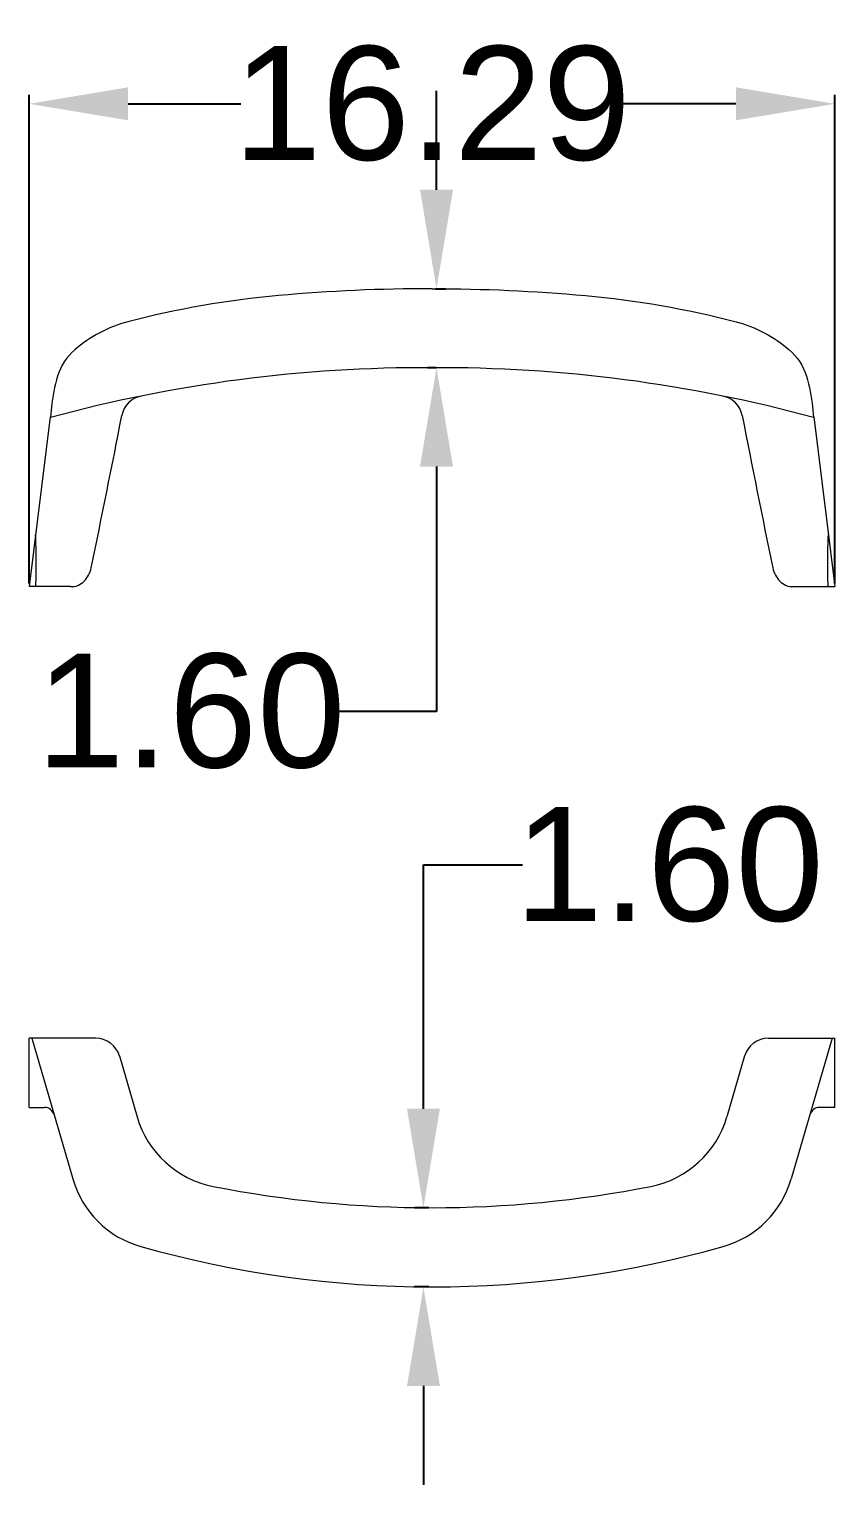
# Model space of a CAD drawing. Header units: inches. Extents: x 3613 to 8393, y -2205 to -794.
# Drawn here: x 5048.29 to 5064.57, y -1071.06 to -1041.65 of the extents above; entities that cross this region are included whole.
import ezdxf

# ---------------------------------------------------------------- set-up
doc = ezdxf.new("R2010")
doc.units = ezdxf.units.IN
doc.header["$MEASUREMENT"] = 0
doc.styles.get("Standard").update_dxf_attribs({"font": 'arial.ttf'})
doc.dimstyles.new('Standard$0', dxfattribs={"dimtxt": 2.3, "dimasz": 2, "dimexe": 1, "dimexo": 1, "dimgap": 1, "dimtad": 0, "dimtih": 1, "dimtoh": 1, "dimdec": 1, "dimzin": 0, "dimdsep": 46, "dimtxsty": 'Standard', "dimcen": 0, "dimclrd": 4, "dimclre": 4, "dimclrt": 4, "dimadec": 1, "dimazin": 0, "dimtfac": 1, "dimtdec": 1, "dimtofl": 0, "dimtmove": 0, "dimatfit": 0, "dimfxl": 1, "dimtolj": 1, "dimtzin": 0, "dimarcsym": 0})

# ---------------------------------------------------------------- blocks, each defined once
blk = doc.blocks.new('*D778')
at = {"color": 0, "lineweight": -2, "transparency": 16777216}
for p, q in [((5048.287, -1052.848), (5048.287, -1042.975)), ((5064.573, -1052.848), (5064.573, -1042.975)), ((5050.287, -1043.155), (5052.565, -1043.155)), ((5062.573, -1043.155), (5060.295, -1043.155))]:
    blk.add_line(p, q, dxfattribs=at)
at = {"color": 0, "transparency": 16777216}
for points in [[(5050.287, -1042.822), (5050.287, -1043.488), (5048.287, -1043.155)], [(5062.573, -1042.822), (5062.573, -1043.488), (5064.573, -1043.155)]]:
    blk.add_solid(points, dxfattribs=at)
at = {"layer": 'Defpoints', "color": 0, "transparency": 16777216}
for p in [(5048.287, -1043.155), (5048.287, -1052.911), (5064.573, -1052.911)]:
    blk.add_point(p, dxfattribs=at)
at = {"color": 0, "lineweight": 9, "transparency": 16777216, "insert": (5056.43, -1043.155), "char_height": 2.3, "attachment_point": 5}
blk.add_mtext('\\A1;16.29', dxfattribs=at)
blk = doc.blocks.new('*D779')
at = {"color": 0, "lineweight": -2, "transparency": 16777216}
for p, q in [((5056.521, -1044.891), (5056.521, -1042.891)), ((5056.503, -1046.891), (5056.701, -1046.891)), ((5056.511, -1048.487), (5056.341, -1048.487)), ((5056.521, -1050.487), (5056.521, -1055.431)), ((5056.521, -1055.431), (5054.521, -1055.431))]:
    blk.add_line(p, q, dxfattribs=at)
at = {"color": 0, "transparency": 16777216}
for points in [[(5056.187, -1044.891), (5056.854, -1044.891), (5056.521, -1046.891)], [(5056.187, -1050.487), (5056.854, -1050.487), (5056.521, -1048.487)]]:
    blk.add_solid(points, dxfattribs=at)
at = {"layer": 'Defpoints', "color": 0, "transparency": 16777216}
for p in [(5056.44, -1046.891), (5056.521, -1048.487), (5056.573, -1048.487)]:
    blk.add_point(p, dxfattribs=at)
at = {"color": 0, "lineweight": 9, "transparency": 16777216, "insert": (5051.556, -1055.431), "char_height": 2.3, "attachment_point": 5}
blk.add_mtext('\\A1;1.60', dxfattribs=at)
blk = doc.blocks.new('*D780')
at = {"color": 0, "lineweight": -2, "transparency": 16777216}
for p, q in [((5056.257, -1063.461), (5056.257, -1058.532)), ((5056.257, -1058.532), (5058.257, -1058.532)), ((5056.367, -1065.461), (5056.077, -1065.461)), ((5056.367, -1067.061), (5056.077, -1067.061)), ((5056.257, -1069.061), (5056.257, -1071.061))]:
    blk.add_line(p, q, dxfattribs=at)
at = {"color": 0, "transparency": 16777216}
for points in [[(5055.924, -1063.461), (5056.59, -1063.461), (5056.257, -1065.461)], [(5055.924, -1069.061), (5056.59, -1069.061), (5056.257, -1067.061)]]:
    blk.add_solid(points, dxfattribs=at)
at = {"layer": 'Defpoints', "color": 0, "transparency": 16777216}
for p in [(5056.257, -1065.461), (5056.43, -1065.461), (5056.43, -1067.061)]:
    blk.add_point(p, dxfattribs=at)
at = {"color": 0, "lineweight": 9, "transparency": 16777216, "insert": (5061.222, -1058.532), "char_height": 2.3, "attachment_point": 5}
blk.add_mtext('\\A1;1.60', dxfattribs=at)

msp = doc.modelspace()

# ---------------------------------------------------------------- linework, layer by layer
at = {"lineweight": 9}
for p, q in [((5049.124, -1052.911), (5048.287, -1052.911)), ((5063.735, -1052.911), (5064.573, -1052.911)), ((5049.633, -1062.035), (5048.287, -1062.035)), ((5048.287, -1063.435), (5048.287, -1062.035)), ((5048.342, -1062.035), (5049.169, -1064.879)), ((5063.227, -1062.035), (5064.573, -1062.035)), ((5064.518, -1062.035), (5063.691, -1064.879)), ((5064.573, -1063.435), (5064.573, -1062.035)), ((5050.113, -1062.395), (5050.471, -1063.626)), ((5062.747, -1062.395), (5062.389, -1063.626)), ((5048.287, -1063.435), (5048.599, -1063.435)), ((5064.573, -1063.435), (5064.261, -1063.435))]:
    msp.add_line(p, q, dxfattribs=at)
for points in [[(5056.43, -1046.891, 0.022381), (5053.329, -1047.029, 0.041835), (5050.284, -1047.56, 0.115041), (5049.209, -1048.128, 0.14104), (5048.863, -1048.659, 0.049615), (5048.74, -1049.281), (5048.719, -1049.493)], [(5056.43, -1046.891, -0.022381), (5059.531, -1047.029, -0.041835), (5062.575, -1047.56, -0.115041), (5063.651, -1048.128, -0.14104), (5063.996, -1048.659, -0.049615), (5064.12, -1049.281), (5064.141, -1049.493)], [(5048.424, -1052.911, 0.004495), (5048.43, -1052.36, 0.01312), (5048.417, -1051.866, 0.01312)], [(5064.435, -1052.911, -0.004495), (5064.43, -1052.36, -0.01312), (5064.442, -1051.866, -0.01312)]]:
    msp.add_lwpolyline(points, format="xyb", dxfattribs=at)
for points in [[(5048.715, -1049.479), (5048.287, -1052.911)], [(5064.145, -1049.479), (5064.573, -1052.911)]]:
    msp.add_lwpolyline(points, dxfattribs=at)
for centre, radius, start, end in [((5056.286, -1077.451), 28.964, 89.7161, 105.1451), ((5056.573, -1077.451), 28.964, 74.8549, 90.2839), ((5050.651, -1049.55), 0.5, 101.4178, 169.04), ((5062.208, -1049.55), 0.5, 10.96, 78.5822), ((4837.725, -1008.316), 216.382, 348.20902, 349.04002), ((5275.135, -1008.316), 216.382, 190.95998, 191.79098), ((5048.978, -1052.407), 0.577, 316.8441, 347.4781), ((5063.882, -1052.407), 0.577, 192.5219, 223.1559), ((5049.145, -1052.563), 0.348, 266.6018, 316.8412), ((5063.715, -1052.563), 0.348, 223.1588, 273.3982), ((5049.633, -1062.535), 0.5, 16.2127, 90), ((5063.227, -1062.535), 0.5, 90, 163.7873), ((5048.599, -1063.635), 0.2, 16.2127, 90), ((5052.391, -1063.068), 2, 196.2127, 258.8581), ((5060.468, -1063.068), 2, 281.1419, 343.7873), ((5064.261, -1063.635), 0.2, 90, 163.7873), ((5051.089, -1064.321), 2, 196.2127, 254.2111), ((5056.43, -1042.562), 22.899, 258.8581, 281.1419), ((5061.77, -1064.321), 2, 285.7889, 343.7873), ((5056.43, -1045.434), 21.627, 254.2111, 285.7889)]:
    msp.add_arc(centre, radius, start, end, dxfattribs=at)

# ---------------------------------------------------------------- dimensions: what is measured, and where the dimension line sits
at = {"color": 3, "lineweight": 9}
for base, p1, p2, angle, picture, middle, dimtype in [((5048.287, -1043.155), (5064.573, -1052.911), (5048.287, -1052.911), 180, '*D778', (5056.43, -1043.155), 161), ((5056.521, -1048.487), (5056.44, -1046.891), (5056.573, -1048.487), 90, '*D779', (5051.556, -1055.431), 160), ((5056.257, -1065.461), (5056.43, -1067.061), (5056.43, -1065.461), 90, '*D780', (5061.222, -1058.532), 160)]:
    dim = msp.add_linear_dim(base=base, p1=p1, p2=p2, angle=angle, dimstyle='Standard$0', override={"dimexe": 0.18, "dimexo": 0.0625, "dimgap": 0.09, "dimdec": 2, "dimcen": 0.09, "dimclrd": 0, "dimclre": 0, "dimclrt": 0, "dimtdec": 2, "dimatfit": 3, "dimfxl": 1.25}, dxfattribs=at)
    dim.commit()
    dim.dimension.update_dxf_attribs({"geometry": picture, "text_midpoint": middle, "dimtype": dimtype})

doc.saveas('drawing.dxf')
